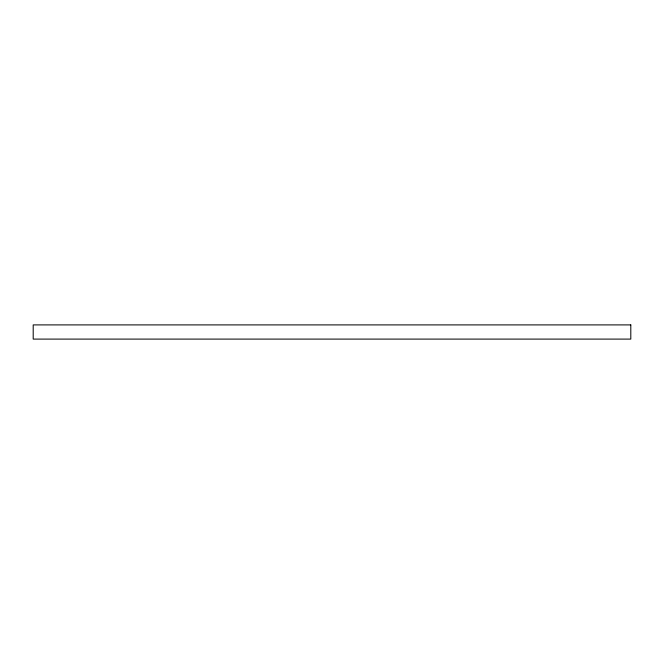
<?xml version="1.0" encoding="UTF-8"?>
<svg xmlns="http://www.w3.org/2000/svg" width="664" height="664" viewBox="0 0 664 664"><rect width="100%" height="100%" fill="white"/><g stroke="black" fill="none" stroke-linecap="round" stroke-linejoin="round"><path stroke-width="1" d="M630.8 324.903L33.2 324.903L33.2 339.096L630.8 339.096L630.8 324.903"/></g></svg>
